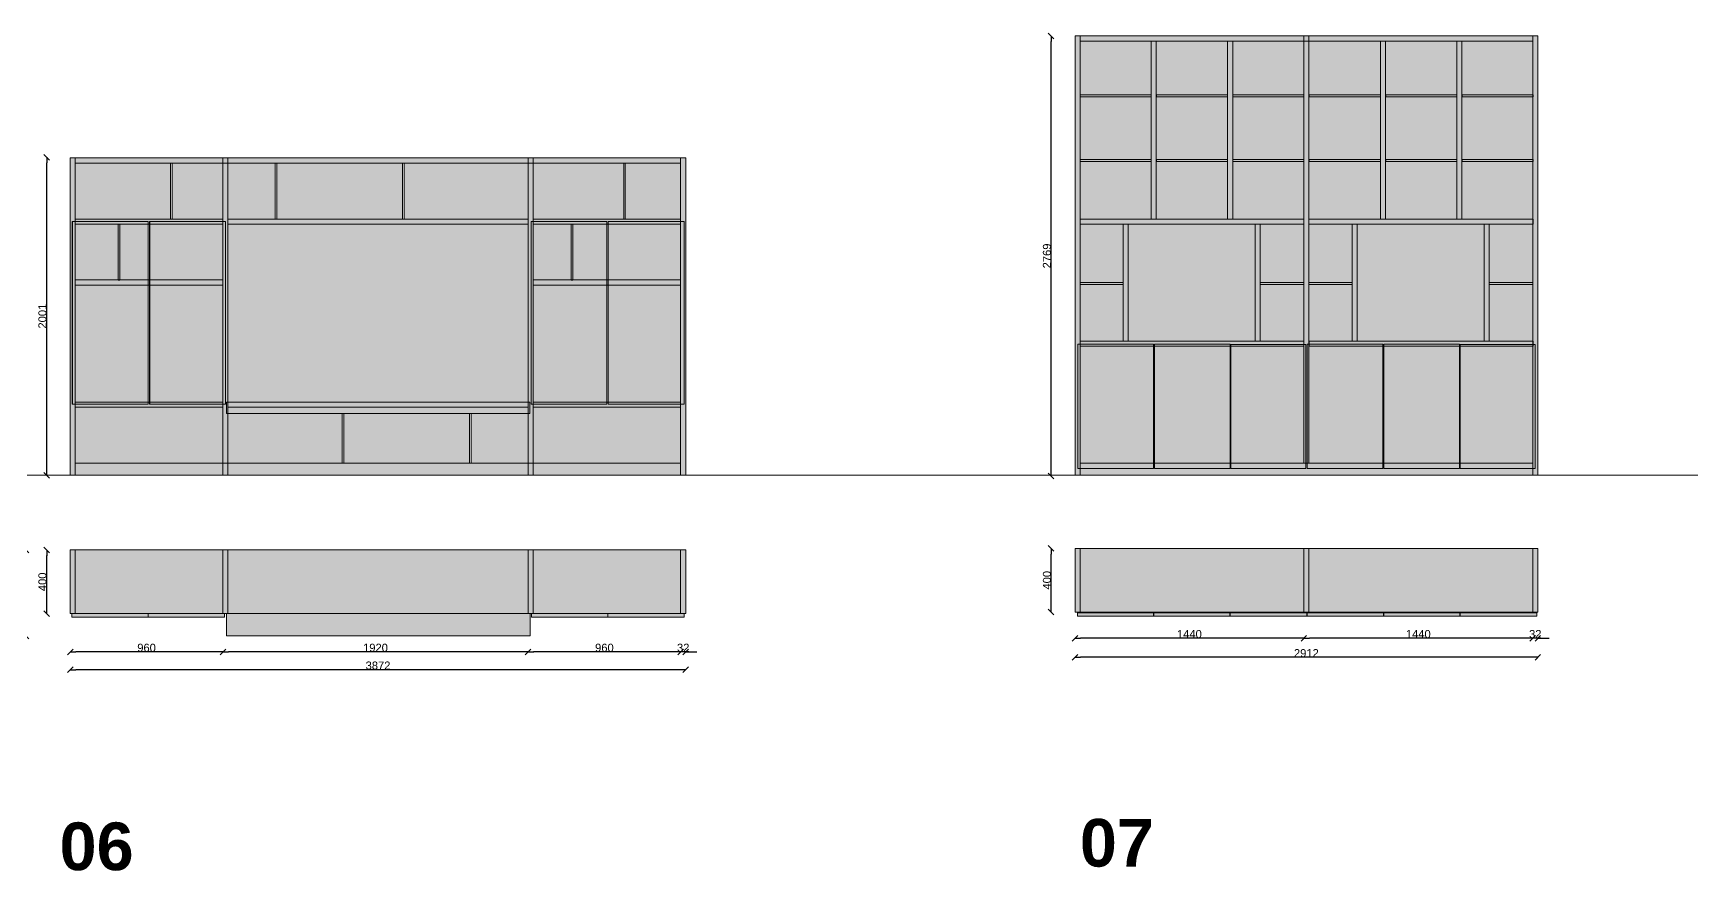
# Model space of a CAD drawing. Header units: millimetres. Extents: x -21288 to 39740, y -2987 to 21739.
# Drawn here: x 8054 to 18488, y 11809 to 17081 of the extents above; entities that cross this region are included whole.
import ezdxf

# ---------------------------------------------------------------- set-up
doc = ezdxf.new("R2010")
doc.units = ezdxf.units.MM
doc.header["$LTSCALE"] = 50
doc.header["$PDMODE"] = 1
doc.header["$PDSIZE"] = -2
doc.layers.get('0').update_dxf_attribs({"lineweight": 18})
doc.layers.add('Linee arredi', color=3, linetype='Continuous', lineweight=5)
doc.layers.add('Quote', color=7, linetype='Continuous', lineweight=5)
doc.styles.add('Arial', font='Arial.ttf')
doc.styles.add('Arial (bold)', font='Arial Bold.ttf')
doc.dimstyles.new('M&C_quote arredo', dxfattribs={"dimtxt": 50.344329, "dimasz": 35.34668, "dimexe": 0, "dimexo": 0, "dimgap": 0.5, "dimtad": 1, "dimdec": 0, "dimtxsty": 'Arial', "dimblk": 'VW_SLASH-2', "dimblk1": 'VW_SLASH-2', "dimblk2": 'VW_SLASH-2', "dimcen": 0, "dimse1": 1, "dimse2": 1, "dimazin": 0, "dimtfac": 1, "dimtdec": 0, "dimtix": 1, "dimtmove": 0, "dimatfit": 0, "dimldrblk": 'VW_SLASH-2', "dimfxl": 0, "dimfxlon": 1, "dimfrac": 2, "dimtolj": 1, "dimarcsym": 0})

# ---------------------------------------------------------------- blocks, each defined once
blk = doc.blocks.new('VW_SLASH-2')
at = {"color": 0, "linetype": 'ByBlock', "lineweight": -2, "transparency": 16777216}
blk.add_line((0, 0), (-1, 0), dxfattribs=at)
at = {"color": 0, "linetype": 'Continuous', "lineweight": -2, "transparency": 16777216, "flags": 128}
blk.add_lwpolyline([(0.5, 0.5), (-0.5, -0.5)], dxfattribs=at)
blk = doc.blocks.new('*D23')
at = {"layer": 'Defpoints', "color": 0, "transparency": 16777216}
for p in [(14457, 17063), (14713, 17063), (15071, 14294)]:
    blk.add_point(p, dxfattribs=at)
at = {"layer": 'Quote', "color": 0, "lineweight": -2, "transparency": 16777216}
blk.add_line((14457, 14330), (14457, 17028), dxfattribs=at)
at = {"layer": 'Quote', "color": 0, "lineweight": -2, "transparency": 16777216, "xscale": 35.3466796875, "yscale": 35.3466796875, "zscale": 35.3466796875}
for p, rotation in [((14457, 17063), 90), ((14457, 14294), 270)]:
    blk.add_blockref('VW_SLASH-2', p, dxfattribs=dict(at, rotation=rotation))
at = {"layer": 'Quote', "color": 0, "transparency": 16777216, "insert": (14431, 15679), "char_height": 50.3, "attachment_point": 5, "rotation": 90, "style": 'Arial'}
blk.add_mtext('\\A1;2769', dxfattribs=at)
blk = doc.blocks.new('*D24')
at = {"layer": 'Defpoints', "color": 0, "transparency": 16777216}
for p in [(14607, 13373), (17519, 13373), (14607, 13153)]:
    blk.add_point(p, dxfattribs=at)
at = {"layer": 'Quote', "color": 0, "lineweight": -2, "transparency": 16777216}
blk.add_line((17484, 13153), (14643, 13153), dxfattribs=at)
at = {"layer": 'Quote', "color": 0, "lineweight": -2, "transparency": 16777216, "xscale": 35.3466796875, "yscale": 35.3466796875, "zscale": 35.3466796875, "rotation": 180}
blk.add_blockref('VW_SLASH-2', (14607, 13153), dxfattribs=at)
at = {"layer": 'Quote', "color": 0, "lineweight": -2, "transparency": 16777216, "xscale": 35.3466796875, "yscale": 35.3466796875, "zscale": 35.3466796875}
blk.add_blockref('VW_SLASH-2', (17519, 13153), dxfattribs=at)
at = {"layer": 'Quote', "color": 0, "transparency": 16777216, "insert": (16063, 13179), "char_height": 50.3, "attachment_point": 5, "style": 'Arial'}
blk.add_mtext('\\A1;2912', dxfattribs=at)
blk = doc.blocks.new('*D25')
at = {"layer": 'Defpoints', "color": 0, "transparency": 16777216}
for p in [(14607, 13373), (16047, 13449), (14607, 13273)]:
    blk.add_point(p, dxfattribs=at)
at = {"layer": 'Quote', "color": 0, "lineweight": -2, "transparency": 16777216}
blk.add_line((16012, 13273), (14643, 13273), dxfattribs=at)
at = {"layer": 'Quote', "color": 0, "lineweight": -2, "transparency": 16777216, "xscale": 35.3466796875, "yscale": 35.3466796875, "zscale": 35.3466796875, "rotation": 180}
blk.add_blockref('VW_SLASH-2', (14607, 13273), dxfattribs=at)
at = {"layer": 'Quote', "color": 0, "lineweight": -2, "transparency": 16777216, "xscale": 35.3466796875, "yscale": 35.3466796875, "zscale": 35.3466796875}
blk.add_blockref('VW_SLASH-2', (16047, 13273), dxfattribs=at)
at = {"layer": 'Quote', "color": 0, "transparency": 16777216, "insert": (15327, 13299), "char_height": 50.3, "attachment_point": 5, "style": 'Arial'}
blk.add_mtext('\\A1;1440', dxfattribs=at)
blk = doc.blocks.new('*D26')
at = {"layer": 'Defpoints', "color": 0, "transparency": 16777216}
for p in [(16047, 13449), (17487, 13373), (16047, 13273)]:
    blk.add_point(p, dxfattribs=at)
at = {"layer": 'Quote', "color": 0, "lineweight": -2, "transparency": 16777216}
blk.add_line((17452, 13273), (16083, 13273), dxfattribs=at)
at = {"layer": 'Quote', "color": 0, "lineweight": -2, "transparency": 16777216, "xscale": 35.3466796875, "yscale": 35.3466796875, "zscale": 35.3466796875, "rotation": 180}
blk.add_blockref('VW_SLASH-2', (16047, 13273), dxfattribs=at)
at = {"layer": 'Quote', "color": 0, "lineweight": -2, "transparency": 16777216, "xscale": 35.3466796875, "yscale": 35.3466796875, "zscale": 35.3466796875}
blk.add_blockref('VW_SLASH-2', (17487, 13273), dxfattribs=at)
at = {"layer": 'Quote', "color": 0, "transparency": 16777216, "insert": (16767, 13299), "char_height": 50.3, "attachment_point": 5, "style": 'Arial'}
blk.add_mtext('\\A1;1440', dxfattribs=at)
blk = doc.blocks.new('*D27')
at = {"layer": 'Defpoints', "color": 0, "transparency": 16777216}
for p in [(17487, 13373), (17519, 13373), (17487, 13273)]:
    blk.add_point(p, dxfattribs=at)
at = {"layer": 'Quote', "color": 0, "lineweight": -2, "transparency": 16777216}
for p, q in [((17452, 13273), (17417, 13273)), ((17519, 13273), (17487, 13273)), ((17555, 13273), (17590, 13273))]:
    blk.add_line(p, q, dxfattribs=at)
at = {"layer": 'Quote', "color": 0, "lineweight": -2, "transparency": 16777216, "xscale": 35.3466796875, "yscale": 35.3466796875, "zscale": 35.3466796875}
blk.add_blockref('VW_SLASH-2', (17487, 13273), dxfattribs=at)
at = {"layer": 'Quote', "color": 0, "lineweight": -2, "transparency": 16777216, "xscale": 35.3466796875, "yscale": 35.3466796875, "zscale": 35.3466796875, "rotation": 180}
blk.add_blockref('VW_SLASH-2', (17519, 13273), dxfattribs=at)
at = {"layer": 'Quote', "color": 0, "transparency": 16777216, "insert": (17503, 13299), "char_height": 50.3, "attachment_point": 5, "style": 'Arial'}
blk.add_mtext('\\A1;32', dxfattribs=at)
blk = doc.blocks.new('*D28')
at = {"layer": 'Defpoints', "color": 0, "transparency": 16777216}
for p in [(14457, 13838), (14577, 13838), (14577, 13438)]:
    blk.add_point(p, dxfattribs=at)
at = {"layer": 'Quote', "color": 0, "lineweight": -2, "transparency": 16777216}
blk.add_line((14457, 13473), (14457, 13802), dxfattribs=at)
at = {"layer": 'Quote', "color": 0, "lineweight": -2, "transparency": 16777216, "xscale": 35.3466796875, "yscale": 35.3466796875, "zscale": 35.3466796875}
for p, rotation in [((14457, 13838), 90), ((14457, 13438), 270)]:
    blk.add_blockref('VW_SLASH-2', p, dxfattribs=dict(at, rotation=rotation))
at = {"layer": 'Quote', "color": 0, "transparency": 16777216, "insert": (14431, 13638), "char_height": 50.3, "attachment_point": 5, "rotation": 90, "style": 'Arial'}
blk.add_mtext('\\A1;400', dxfattribs=at)
blk = doc.blocks.new('*D61')
at = {"layer": 'Defpoints', "color": 0, "transparency": 16777216}
for p in [(8139, 13828), (9186, 13828), (9186, 13428)]:
    blk.add_point(p, dxfattribs=at)
at = {"layer": 'Quote', "color": 0, "lineweight": -2, "transparency": 16777216}
blk.add_line((8139, 13464), (8139, 13793), dxfattribs=at)
at = {"layer": 'Quote', "color": 0, "lineweight": -2, "transparency": 16777216, "xscale": 35.3466796875, "yscale": 35.3466796875, "zscale": 35.3466796875}
for p, rotation in [((8139, 13828), 90), ((8139, 13428), 270)]:
    blk.add_blockref('VW_SLASH-2', p, dxfattribs=dict(at, rotation=rotation))
at = {"layer": 'Quote', "color": 0, "transparency": 16777216, "insert": (8112, 13628), "char_height": 50.3, "attachment_point": 5, "rotation": 90, "style": 'Arial'}
blk.add_mtext('\\A1;400', dxfattribs=at)
blk = doc.blocks.new('*D62')
at = {"layer": 'Defpoints', "color": 0, "transparency": 16777216}
for p in [(11199, 13828), (8009, 13288), (11181, 13288)]:
    blk.add_point(p, dxfattribs=at)
at = {"layer": 'Quote', "color": 0, "lineweight": -2, "transparency": 16777216}
blk.add_line((8009, 13793), (8009, 13324), dxfattribs=at)
at = {"layer": 'Quote', "color": 0, "lineweight": -2, "transparency": 16777216, "xscale": 35.3466796875, "yscale": 35.3466796875, "zscale": 35.3466796875}
for p, rotation in [((8009, 13828), 90), ((8009, 13288), 270)]:
    blk.add_blockref('VW_SLASH-2', p, dxfattribs=dict(at, rotation=rotation))
at = {"layer": 'Quote', "color": 0, "transparency": 16777216, "insert": (7982, 13558), "char_height": 50.3, "attachment_point": 5, "rotation": 90, "style": 'Arial'}
blk.add_mtext('\\A1;540', dxfattribs=at)
blk = doc.blocks.new('*D63')
at = {"layer": 'Defpoints', "color": 0, "transparency": 16777216}
for p in [(8287, 13287), (9247, 13287), (8287, 13187)]:
    blk.add_point(p, dxfattribs=at)
at = {"layer": 'Quote', "color": 0, "lineweight": -2, "transparency": 16777216}
blk.add_line((9211, 13187), (8322, 13187), dxfattribs=at)
at = {"layer": 'Quote', "color": 0, "lineweight": -2, "transparency": 16777216, "xscale": 35.3466796875, "yscale": 35.3466796875, "zscale": 35.3466796875, "rotation": 180}
blk.add_blockref('VW_SLASH-2', (8287, 13187), dxfattribs=at)
at = {"layer": 'Quote', "color": 0, "lineweight": -2, "transparency": 16777216, "xscale": 35.3466796875, "yscale": 35.3466796875, "zscale": 35.3466796875}
blk.add_blockref('VW_SLASH-2', (9247, 13187), dxfattribs=at)
at = {"layer": 'Quote', "color": 0, "transparency": 16777216, "insert": (8767, 13213), "char_height": 50.3, "attachment_point": 5, "style": 'Arial'}
blk.add_mtext('\\A1;960', dxfattribs=at)
blk = doc.blocks.new('*D64')
at = {"layer": 'Defpoints', "color": 0, "transparency": 16777216}
for p in [(9247, 13287), (11167, 13287), (9247, 13187)]:
    blk.add_point(p, dxfattribs=at)
at = {"layer": 'Quote', "color": 0, "lineweight": -2, "transparency": 16777216}
blk.add_line((11131, 13187), (9282, 13187), dxfattribs=at)
at = {"layer": 'Quote', "color": 0, "lineweight": -2, "transparency": 16777216, "xscale": 35.3466796875, "yscale": 35.3466796875, "zscale": 35.3466796875, "rotation": 180}
blk.add_blockref('VW_SLASH-2', (9247, 13187), dxfattribs=at)
at = {"layer": 'Quote', "color": 0, "lineweight": -2, "transparency": 16777216, "xscale": 35.3466796875, "yscale": 35.3466796875, "zscale": 35.3466796875}
blk.add_blockref('VW_SLASH-2', (11167, 13187), dxfattribs=at)
at = {"layer": 'Quote', "color": 0, "transparency": 16777216, "insert": (10207, 13213), "char_height": 50.3, "attachment_point": 5, "style": 'Arial'}
blk.add_mtext('\\A1;1920', dxfattribs=at)
blk = doc.blocks.new('*D65')
at = {"layer": 'Defpoints', "color": 0, "transparency": 16777216}
for p in [(11167, 13287), (12127, 13287), (11167, 13187)]:
    blk.add_point(p, dxfattribs=at)
at = {"layer": 'Quote', "color": 0, "lineweight": -2, "transparency": 16777216}
blk.add_line((12091, 13187), (11202, 13187), dxfattribs=at)
at = {"layer": 'Quote', "color": 0, "lineweight": -2, "transparency": 16777216, "xscale": 35.3466796875, "yscale": 35.3466796875, "zscale": 35.3466796875, "rotation": 180}
blk.add_blockref('VW_SLASH-2', (11167, 13187), dxfattribs=at)
at = {"layer": 'Quote', "color": 0, "lineweight": -2, "transparency": 16777216, "xscale": 35.3466796875, "yscale": 35.3466796875, "zscale": 35.3466796875}
blk.add_blockref('VW_SLASH-2', (12127, 13187), dxfattribs=at)
at = {"layer": 'Quote', "color": 0, "transparency": 16777216, "insert": (11647, 13213), "char_height": 50.3, "attachment_point": 5, "style": 'Arial'}
blk.add_mtext('\\A1;960', dxfattribs=at)
blk = doc.blocks.new('*D66')
at = {"layer": 'Defpoints', "color": 0, "transparency": 16777216}
for p in [(12127, 13287), (12159, 13287), (12127, 13187)]:
    blk.add_point(p, dxfattribs=at)
at = {"layer": 'Quote', "color": 0, "lineweight": -2, "transparency": 16777216}
for p, q in [((12091, 13187), (12056, 13187)), ((12159, 13187), (12127, 13187)), ((12194, 13187), (12229, 13187))]:
    blk.add_line(p, q, dxfattribs=at)
at = {"layer": 'Quote', "color": 0, "lineweight": -2, "transparency": 16777216, "xscale": 35.3466796875, "yscale": 35.3466796875, "zscale": 35.3466796875}
blk.add_blockref('VW_SLASH-2', (12127, 13187), dxfattribs=at)
at = {"layer": 'Quote', "color": 0, "lineweight": -2, "transparency": 16777216, "xscale": 35.3466796875, "yscale": 35.3466796875, "zscale": 35.3466796875, "rotation": 180}
blk.add_blockref('VW_SLASH-2', (12159, 13187), dxfattribs=at)
at = {"layer": 'Quote', "color": 0, "transparency": 16777216, "insert": (12143, 13213), "char_height": 50.3, "attachment_point": 5, "style": 'Arial'}
blk.add_mtext('\\A1;32', dxfattribs=at)
blk = doc.blocks.new('*D68')
at = {"layer": 'Defpoints', "color": 0, "transparency": 16777216}
for p in [(8287, 13187), (12159, 13187), (8287, 13075)]:
    blk.add_point(p, dxfattribs=at)
at = {"layer": 'Quote', "color": 0, "lineweight": -2, "transparency": 16777216}
blk.add_line((12123, 13075), (8322, 13075), dxfattribs=at)
at = {"layer": 'Quote', "color": 0, "lineweight": -2, "transparency": 16777216, "xscale": 35.3466796875, "yscale": 35.3466796875, "zscale": 35.3466796875, "rotation": 180}
blk.add_blockref('VW_SLASH-2', (8287, 13075), dxfattribs=at)
at = {"layer": 'Quote', "color": 0, "lineweight": -2, "transparency": 16777216, "xscale": 35.3466796875, "yscale": 35.3466796875, "zscale": 35.3466796875}
blk.add_blockref('VW_SLASH-2', (12159, 13075), dxfattribs=at)
at = {"layer": 'Quote', "color": 0, "transparency": 16777216, "insert": (10223, 13101), "char_height": 50.3, "attachment_point": 5, "style": 'Arial'}
blk.add_mtext('\\A1;3872', dxfattribs=at)
blk = doc.blocks.new('*D69')
at = {"layer": 'Defpoints', "color": 0, "transparency": 16777216}
for p in [(8139, 16300), (8287, 16300), (8533, 14299)]:
    blk.add_point(p, dxfattribs=at)
at = {"layer": 'Quote', "color": 0, "lineweight": -2, "transparency": 16777216}
blk.add_line((8139, 14335), (8139, 16265), dxfattribs=at)
at = {"layer": 'Quote', "color": 0, "lineweight": -2, "transparency": 16777216, "xscale": 35.3466796875, "yscale": 35.3466796875, "zscale": 35.3466796875}
for p, rotation in [((8139, 16300), 90), ((8139, 14299), 270)]:
    blk.add_blockref('VW_SLASH-2', p, dxfattribs=dict(at, rotation=rotation))
at = {"layer": 'Quote', "color": 0, "transparency": 16777216, "insert": (8112, 15300), "char_height": 50.3, "attachment_point": 5, "rotation": 90, "style": 'Arial'}
blk.add_mtext('\\A1;2001', dxfattribs=at)

msp = doc.modelspace()

# ---------------------------------------------------------------- hatches: boundary and pattern name
at = {"layer": 'Linee arredi'}
h = msp.add_hatch(color=7, dxfattribs=at)
h.dxf.hatch_style = 1
h.paths.add_polyline_path([(14607.49, 17063.37), (14639.49, 17063.37), (14639.49, 14299.37), (14607.49, 14299.37)])
h = msp.add_hatch(color=7, dxfattribs=at)
h.dxf.hatch_style = 1
h.paths.add_polyline_path([(14639.49, 17031.37), (14639.49, 17063.37), (17487.49, 17063.37), (17487.49, 17031.37)])
h = msp.add_hatch(color=254, dxfattribs=at)
h.dxf.hatch_style = 1
h.paths.add_polyline_path([(15086.49, 17031.37), (14639.49, 17031.37), (14639.49, 16692.52), (15086.49, 16692.52)])
h.paths.add_polyline_path([(15567.49, 17031.37), (15118.49, 17031.37), (15118.49, 16692.52), (15567.49, 16692.52)])
h.paths.add_polyline_path([(16047.49, 17031.37), (15599.49, 17031.37), (15599.49, 16692.52), (16047.49, 16692.52)])
h.paths.add_polyline_path([(16047.49, 16680.52), (15599.49, 16680.52), (15599.49, 16285.42), (16047.49, 16285.42)])
h.paths.add_polyline_path([(15567.49, 16680.52), (15118.49, 16680.52), (15118.49, 16285.42), (15567.49, 16285.42)])
h.paths.add_polyline_path([(15086.49, 16680.52), (14639.49, 16680.52), (14639.49, 16285.42), (15086.49, 16285.42)])
h.paths.add_polyline_path([(15086.49, 16273.42), (14639.49, 16273.42), (14639.49, 15911.47), (15086.49, 15911.47)])
h.paths.add_polyline_path([(15567.49, 16273.42), (15118.49, 16273.42), (15118.49, 15911.47), (15567.49, 15911.47)])
h.paths.add_polyline_path([(16047.49, 16273.42), (15599.49, 16273.42), (15599.49, 15911.47), (16047.49, 15911.47)])
h = msp.add_hatch(color=7, dxfattribs=at)
h.dxf.hatch_style = 1
h.paths.add_polyline_path([(15086.49, 17031.47), (15118.49, 17031.47), (15118.49, 15911.47), (15086.49, 15911.47)])
h = msp.add_hatch(color=7, dxfattribs=at)
h.dxf.hatch_style = 1
h.paths.add_polyline_path([(15567.49, 17031.47), (15599.49, 17031.47), (15599.49, 15911.47), (15567.49, 15911.47)])
h = msp.add_hatch(color=7, dxfattribs=at)
h.dxf.hatch_style = 1
h.paths.add_polyline_path([(16047.49, 17063.37), (16079.49, 17063.37), (16079.49, 14375.37), (16047.49, 14375.37)])
h = msp.add_hatch(color=254, dxfattribs=at)
h.dxf.hatch_style = 1
h.paths.add_polyline_path([(16079.49, 16273.42), (16079.49, 15911.47), (16528.5, 15911.47), (16528.5, 16273.42)])
h.paths.add_polyline_path([(16528.5, 16285.42), (16528.5, 16680.52), (16079.49, 16680.52), (16079.49, 16285.42)])
h.paths.add_polyline_path([(16079.49, 16692.52), (16528.5, 16692.52), (16528.5, 17031.37), (16079.49, 17031.37)])
h = msp.add_hatch(color=7, dxfattribs=at)
h.dxf.hatch_style = 1
h.paths.add_polyline_path([(16528.5, 17031.47), (16560.5, 17031.47), (16560.5, 15911.47), (16528.5, 15911.47)])
h = msp.add_hatch(color=254, dxfattribs=at)
h.dxf.hatch_style = 1
h.paths.add_polyline_path([(17009.5, 17031.37), (16560.5, 17031.37), (16560.5, 16692.52), (17009.5, 16692.52)])
h.paths.add_polyline_path([(17009.5, 16680.52), (16560.5, 16680.52), (16560.5, 16285.42), (17009.5, 16285.42)])
h.paths.add_polyline_path([(17009.5, 16273.42), (16560.5, 16273.42), (16560.5, 15911.47), (17009.5, 15911.47)])
h = msp.add_hatch(color=7, dxfattribs=at)
h.dxf.hatch_style = 1
h.paths.add_polyline_path([(17009.5, 17031.47), (17041.5, 17031.47), (17041.5, 15911.47), (17009.5, 15911.47)])
h = msp.add_hatch(color=254, dxfattribs=at)
h.dxf.hatch_style = 1
h.paths.add_polyline_path([(17487.49, 17031.37), (17041.5, 17031.37), (17041.5, 16692.52), (17487.49, 16692.52)])
h.paths.add_polyline_path([(17487.49, 16680.52), (17041.5, 16680.52), (17041.5, 16285.42), (17487.49, 16285.42)])
h.paths.add_polyline_path([(17487.49, 16273.42), (17041.5, 16273.42), (17041.5, 15911.47), (17487.49, 15911.47)])
h = msp.add_hatch(color=7, dxfattribs=at)
h.dxf.hatch_style = 1
h.paths.add_polyline_path([(17487.49, 17063.37), (17519.49, 17063.37), (17519.49, 14299.37), (17487.49, 14299.37)])
at = {"layer": 'Linee arredi', "true_color": 0xc3ffff}
h = msp.add_hatch(color=7, dxfattribs=at)
h.dxf.hatch_style = 1
h.paths.add_polyline_path([(14639.49, 16680.52), (14639.49, 16692.52), (15086.49, 16692.52), (15086.49, 16680.52)])
h = msp.add_hatch(color=7, dxfattribs=at)
h.dxf.hatch_style = 1
h.paths.add_polyline_path([(15120.49, 16680.52), (15120.49, 16692.52), (15567.49, 16692.52), (15567.49, 16680.52)])
h = msp.add_hatch(color=7, dxfattribs=at)
h.dxf.hatch_style = 1
h.paths.add_polyline_path([(15600.49, 16680.52), (15600.49, 16692.52), (16047.49, 16692.52), (16047.49, 16680.52)])
h = msp.add_hatch(color=7, dxfattribs=at)
h.dxf.hatch_style = 1
h.paths.add_polyline_path([(16081.5, 16680.52), (16081.5, 16692.52), (16528.5, 16692.52), (16528.5, 16680.52)])
h = msp.add_hatch(color=7, dxfattribs=at)
h.dxf.hatch_style = 1
h.paths.add_polyline_path([(16562.5, 16680.52), (16562.5, 16692.52), (17009.5, 16692.52), (17009.5, 16680.52)])
h = msp.add_hatch(color=7, dxfattribs=at)
h.dxf.hatch_style = 1
h.paths.add_polyline_path([(17042.5, 16680.52), (17042.5, 16692.52), (17489.5, 16692.52), (17489.5, 16680.52)])
at = {"layer": 'Linee arredi'}
h = msp.add_hatch(color=7, dxfattribs=at)
h.dxf.hatch_style = 1
h.paths.add_polyline_path([(8286.69, 16295.37), (8318.69, 16295.37), (8318.69, 14299.37), (8286.69, 14299.37)])
h = msp.add_hatch(color=7, dxfattribs=at)
h.dxf.hatch_style = 1
h.paths.add_polyline_path([(8318.69, 16263.37), (8318.69, 16295.37), (12126.69, 16295.37), (12126.69, 16263.37)])
h = msp.add_hatch(color=7, dxfattribs=at)
h.dxf.hatch_style = 1
h.paths.add_polyline_path([(9246.69, 16295.37), (9278.69, 16295.37), (9278.69, 14299.37), (9246.69, 14299.37)])
h = msp.add_hatch(color=7, dxfattribs=at)
h.dxf.hatch_style = 1
h.paths.add_polyline_path([(11166.69, 16295.37), (11198.69, 16295.37), (11198.69, 14299.37), (11166.69, 14299.37)])
h = msp.add_hatch(color=7, dxfattribs=at)
h.dxf.hatch_style = 1
h.paths.add_polyline_path([(12126.69, 16295.37), (12158.69, 16295.37), (12158.69, 14299.37), (12126.69, 14299.37)])
at = {"layer": 'Linee arredi', "true_color": 0xc3ffff}
h = msp.add_hatch(color=7, dxfattribs=at)
h.dxf.hatch_style = 1
h.paths.add_polyline_path([(14639.49, 16273.42), (14639.49, 16285.42), (15086.49, 16285.42), (15086.49, 16273.42)])
h = msp.add_hatch(color=7, dxfattribs=at)
h.dxf.hatch_style = 1
h.paths.add_polyline_path([(15120.49, 16273.42), (15120.49, 16285.42), (15567.49, 16285.42), (15567.49, 16273.42)])
h = msp.add_hatch(color=7, dxfattribs=at)
h.dxf.hatch_style = 1
h.paths.add_polyline_path([(15600.49, 16273.42), (15600.49, 16285.42), (16047.49, 16285.42), (16047.49, 16273.42)])
h = msp.add_hatch(color=7, dxfattribs=at)
h.dxf.hatch_style = 1
h.paths.add_polyline_path([(16081.5, 16273.42), (16081.5, 16285.42), (16528.5, 16285.42), (16528.5, 16273.42)])
h = msp.add_hatch(color=7, dxfattribs=at)
h.dxf.hatch_style = 1
h.paths.add_polyline_path([(16562.5, 16273.42), (16562.5, 16285.42), (17009.5, 16285.42), (17009.5, 16273.42)])
h = msp.add_hatch(color=7, dxfattribs=at)
h.dxf.hatch_style = 1
h.paths.add_polyline_path([(17042.5, 16273.42), (17042.5, 16285.42), (17489.5, 16285.42), (17489.5, 16273.42)])
at = {"layer": 'Linee arredi'}
h = msp.add_hatch(color=254, dxfattribs=at)
h.dxf.hatch_style = 1
h.paths.add_polyline_path([(8318.69, 16263.37), (8318.69, 15911.37), (8918.36, 15911.37), (8918.36, 16263.37)])
h.paths.add_polyline_path([(9246.69, 16263.37), (8928.36, 16263.37), (8928.36, 15911.37), (9246.69, 15911.37)])
h = msp.add_hatch(color=254, dxfattribs=at)
h.dxf.hatch_style = 1
h.paths.add_polyline_path([(11166.69, 15911.37), (11166.69, 16263.37), (10386.69, 16263.37), (10386.69, 15911.37)])
h.paths.add_polyline_path([(10376.69, 15911.37), (10376.69, 16263.37), (9586.69, 16263.37), (9586.69, 15911.37)])
h.paths.add_polyline_path([(9576.69, 15911.37), (9576.69, 16263.37), (9278.69, 16263.37), (9278.69, 15911.37)])
h = msp.add_hatch(color=254, dxfattribs=at)
h.dxf.hatch_style = 1
h.paths.add_polyline_path([(11768.36, 15911.37), (11768.36, 16263.37), (11198.69, 16263.37), (11198.69, 15911.37)])
h.paths.add_polyline_path([(11778.36, 15911.37), (12126.69, 15911.37), (12126.69, 16263.37), (11778.36, 16263.37)])
h = msp.add_hatch(color=252, dxfattribs=at)
h.dxf.hatch_style = 1
h.paths.add_polyline_path([(8299.41, 15895.46), (8776.74, 15895.46), (8776.74, 14745.46), (8299.41, 14745.46)])
h = msp.add_hatch(color=7, dxfattribs=at)
h.dxf.hatch_style = 1
h.paths.add_polyline_path([(8318.69, 15879.37), (8318.69, 15911.37), (9246.69, 15911.37), (9246.69, 15879.37)])
h = msp.add_hatch(color=252, dxfattribs=at)
h.dxf.hatch_style = 1
h.paths.add_polyline_path([(8785.69, 15895.46), (9263.01, 15895.46), (9263.01, 14745.46), (8785.69, 14745.46)])
h = msp.add_hatch(color=7, dxfattribs=at)
h.dxf.hatch_style = 1
h.paths.add_polyline_path([(9278.69, 15879.37), (9278.69, 15911.37), (11166.69, 15911.37), (11166.69, 15879.37)])
h = msp.add_hatch(color=253, dxfattribs=at)
h.dxf.hatch_style = 1
h.paths.add_polyline_path([(9278.69, 15879.37), (9278.69, 14759.37), (11166.69, 14759.37), (11166.69, 15879.37)])
h = msp.add_hatch(color=252, dxfattribs=at)
h.dxf.hatch_style = 1
h.paths.add_polyline_path([(11185.36, 15895.46), (11662.69, 15895.46), (11662.69, 14745.46), (11185.36, 14745.46)])
h = msp.add_hatch(color=7, dxfattribs=at)
h.dxf.hatch_style = 1
h.paths.add_polyline_path([(11198.69, 15879.37), (11198.69, 15911.37), (12126.69, 15911.37), (12126.69, 15879.37)])
h = msp.add_hatch(color=252, dxfattribs=at)
h.dxf.hatch_style = 1
h.paths.add_polyline_path([(11671.63, 15895.46), (12148.96, 15895.46), (12148.96, 14745.46), (11671.63, 14745.46)])
h = msp.add_hatch(color=7, dxfattribs=at)
h.dxf.hatch_style = 1
h.paths.add_polyline_path([(14639.49, 15879.47), (14639.49, 15911.47), (16047.49, 15911.47), (16047.49, 15879.47)])
h = msp.add_hatch(color=253, dxfattribs=at)
h.dxf.hatch_style = 1
h.paths.add_polyline_path([(15740.49, 15879.47), (14942.49, 15879.47), (14942.49, 15143.57), (15740.49, 15143.57)])
h.paths.add_polyline_path([(16047.49, 15879.47), (15772.49, 15879.47), (15772.49, 15511.52), (16047.49, 15511.52)])
h.paths.add_polyline_path([(16047.49, 15499.52), (15772.49, 15499.52), (15772.49, 15143.57), (16047.49, 15143.57)])
h.paths.add_polyline_path([(14910.49, 15879.47), (14639.49, 15879.47), (14639.49, 15511.52), (14910.49, 15511.52)])
h.paths.add_polyline_path([(14910.49, 15499.52), (14639.49, 15499.52), (14639.49, 15143.57), (14910.49, 15143.57)])
h = msp.add_hatch(color=7, dxfattribs=at)
h.dxf.hatch_style = 1
h.paths.add_polyline_path([(14910.49, 15879.47), (14942.49, 15879.47), (14942.49, 15143.57), (14910.49, 15143.57)])
h = msp.add_hatch(color=7, dxfattribs=at)
h.dxf.hatch_style = 1
h.paths.add_polyline_path([(15740.49, 15879.47), (15772.49, 15879.47), (15772.49, 15143.57), (15740.49, 15143.57)])
h = msp.add_hatch(color=7, dxfattribs=at)
h.dxf.hatch_style = 1
h.paths.add_polyline_path([(16079.49, 15879.47), (16079.49, 15911.47), (17489.5, 15911.47), (17489.5, 15879.47)])
h = msp.add_hatch(color=253, dxfattribs=at)
h.dxf.hatch_style = 1
h.paths.add_polyline_path([(16350.48, 15879.47), (16079.49, 15879.47), (16079.49, 15511.57), (16350.48, 15511.57)])
h.paths.add_polyline_path([(16350.48, 15499.57), (16079.49, 15499.57), (16079.49, 15123.38), (16081.53, 15123.38), (16081.53, 15143.57), (16350.48, 15143.57)])
h = msp.add_hatch(color=7, dxfattribs=at)
h.dxf.hatch_style = 1
h.paths.add_polyline_path([(16350.48, 15879.54), (16382.48, 15879.54), (16382.48, 15143.64), (16350.48, 15143.64)])
h = msp.add_hatch(color=253, dxfattribs=at)
h.dxf.hatch_style = 1
h.paths.add_polyline_path([(17181.49, 15143.57), (17181.49, 15879.47), (16382.48, 15879.47), (16382.48, 15143.57)])
h = msp.add_hatch(color=7, dxfattribs=at)
h.dxf.hatch_style = 1
h.paths.add_polyline_path([(17181.49, 15879.54), (17213.49, 15879.54), (17213.49, 15143.64), (17181.49, 15143.64)])
h = msp.add_hatch(color=253, dxfattribs=at)
h.dxf.hatch_style = 1
h.paths.add_polyline_path([(17487.49, 15879.47), (17213.49, 15879.47), (17213.49, 15511.52), (17487.49, 15511.52)])
h.paths.add_polyline_path([(17487.49, 15499.52), (17213.49, 15499.52), (17213.49, 15143.57), (17487.49, 15143.57)])
h = msp.add_hatch(color=7, dxfattribs=at)
h.dxf.hatch_style = 1
h.paths.add_polyline_path([(8318.69, 15495.67), (8318.69, 15527.67), (9246.69, 15527.67), (9246.69, 15495.67)])
h = msp.add_hatch(color=7, dxfattribs=at)
h.dxf.hatch_style = 1
h.paths.add_polyline_path([(11198.69, 15495.67), (11198.69, 15527.67), (12126.69, 15527.67), (12126.69, 15495.67)])
at = {"layer": 'Linee arredi', "true_color": 0xc3ffff}
h = msp.add_hatch(color=7, dxfattribs=at)
h.dxf.hatch_style = 1
h.paths.add_polyline_path([(14639.49, 15499.52), (14639.49, 15511.52), (14910.49, 15511.52), (14910.49, 15499.52)])
h = msp.add_hatch(color=7, dxfattribs=at)
h.dxf.hatch_style = 1
h.paths.add_polyline_path([(15772.49, 15499.52), (15772.49, 15511.52), (16046.49, 15511.52), (16046.49, 15499.52)])
h = msp.add_hatch(color=7, dxfattribs=at)
h.dxf.hatch_style = 1
h.paths.add_polyline_path([(16079.49, 15499.57), (16079.49, 15511.57), (16350.48, 15511.57), (16350.48, 15499.57)])
h = msp.add_hatch(color=7, dxfattribs=at)
h.dxf.hatch_style = 1
h.paths.add_polyline_path([(17213.49, 15499.52), (17213.49, 15511.52), (17487.49, 15511.52), (17487.49, 15499.52)])
at = {"layer": 'Linee arredi'}
h = msp.add_hatch(color=7, dxfattribs=at)
h.dxf.hatch_style = 1
h.paths.add_polyline_path([(14639.47, 15111.57), (14639.47, 15143.57), (16047.49, 15143.57), (16047.49, 15111.57)])
h = msp.add_hatch(color=7, dxfattribs=at)
h.dxf.hatch_style = 1
h.paths.add_polyline_path([(16081.53, 15111.57), (16081.53, 15143.57), (17489.54, 15143.57), (17489.54, 15111.57)])
h = msp.add_hatch(color=252, dxfattribs=at)
h.dxf.hatch_style = 1
h.paths.add_polyline_path([(14625.49, 15123.38), (15101.82, 15123.38), (15101.82, 14340.67), (14625.49, 14340.67)])
h = msp.add_hatch(color=252, dxfattribs=at)
h.dxf.hatch_style = 1
h.paths.add_polyline_path([(15107.81, 15123.38), (15584.15, 15123.38), (15584.15, 14340.67), (15107.81, 14340.67)])
h = msp.add_hatch(color=252, dxfattribs=at)
h.dxf.hatch_style = 1
h.paths.add_polyline_path([(15588.49, 15122.38), (16059.49, 15122.38), (16059.49, 14340.67), (15588.49, 14340.67)])
h = msp.add_hatch(color=252, dxfattribs=at)
h.dxf.hatch_style = 1
h.paths.add_polyline_path([(16067.54, 15123.38), (16543.87, 15123.38), (16543.87, 14340.67), (16067.54, 14340.67)])
h = msp.add_hatch(color=252, dxfattribs=at)
h.dxf.hatch_style = 1
h.paths.add_polyline_path([(16549.87, 15123.38), (17026.2, 15123.38), (17026.2, 14340.67), (16549.87, 14340.67)])
h = msp.add_hatch(color=252, dxfattribs=at)
h.dxf.hatch_style = 1
h.paths.add_polyline_path([(17030.54, 15122.38), (17501.54, 15122.38), (17501.54, 14340.67), (17030.54, 14340.67)])
h = msp.add_hatch(color=7, dxfattribs=at)
h.dxf.hatch_style = 1
h.paths.add_polyline_path([(8318.69, 14727.37), (8318.69, 14759.37), (9246.69, 14759.37), (9246.69, 14727.37)])
h = msp.add_hatch(color=254, dxfattribs=at)
h.dxf.hatch_style = 1
h.paths.add_polyline_path([(9246.69, 14375.37), (9246.69, 14727.37), (8318.69, 14727.37), (8318.69, 14375.37)])
h = msp.add_hatch(color=252, dxfattribs=at)
h.dxf.hatch_style = 1
h.paths.add_polyline_path([(9269.69, 14759.37), (11178.69, 14759.37), (11178.69, 14687.37), (9269.69, 14687.37)])
h = msp.add_hatch(color=7, dxfattribs=at)
h.dxf.hatch_style = 1
h.paths.add_polyline_path([(11198.69, 14727.37), (11198.69, 14759.37), (12126.69, 14759.37), (12126.69, 14727.37)])
h = msp.add_hatch(color=254, dxfattribs=at)
h.dxf.hatch_style = 1
h.paths.add_polyline_path([(12126.69, 14375.37), (12126.69, 14727.37), (11198.69, 14727.37), (11198.69, 14375.37)])
h = msp.add_hatch(color=254, dxfattribs=at)
h.dxf.hatch_style = 1
h.paths.add_polyline_path([(9278.69, 14687.37), (9278.69, 14375.37), (9998.14, 14375.37), (9998.14, 14687.37)])
h.paths.add_polyline_path([(10798.14, 14375.37), (10798.14, 14687.37), (10008.14, 14687.37), (10008.14, 14375.37)])
h.paths.add_polyline_path([(10808.14, 14375.37), (11166.69, 14375.37), (11166.69, 14687.37), (10808.14, 14687.37)])
h = msp.add_hatch(color=7, dxfattribs=at)
h.dxf.hatch_style = 1
h.paths.add_polyline_path([(8318.69, 14299.37), (8318.69, 14375.37), (12126.69, 14375.37), (12126.69, 14299.37)])
h = msp.add_hatch(color=7, dxfattribs=at)
h.dxf.hatch_style = 1
h.paths.add_polyline_path([(14639.49, 14299.37), (14639.49, 14375.37), (17487.49, 14375.37), (17487.49, 14299.37)])
h = msp.add_hatch(color=7, dxfattribs=at)
h.dxf.hatch_style = 1
h.paths.add_polyline_path([(8318.69, 13828.38), (8286.69, 13828.38), (8286.69, 13428.38), (8318.69, 13428.38)])
h.paths.add_polyline_path([(9246.69, 13828.38), (8318.69, 13828.38), (8318.69, 13428.38), (9246.69, 13428.38)])
h.paths.add_polyline_path([(9278.69, 13828.38), (9246.69, 13828.38), (9246.69, 13428.38), (9264.36, 13428.38), (9278.69, 13428.38)])
h.paths.add_polyline_path([(11166.69, 13828.38), (9278.69, 13828.38), (9278.69, 13428.38), (11166.69, 13428.38)])
h.paths.add_polyline_path([(11198.69, 13828.38), (11166.69, 13828.38), (11166.69, 13428.38), (11198.69, 13428.38)])
h.paths.add_polyline_path([(12158.69, 13828.38), (11198.69, 13828.38), (11198.69, 13428.38), (12149.2, 13428.38), (12158.69, 13428.38)])
h = msp.add_hatch(color=7, dxfattribs=at)
h.dxf.hatch_style = 1
h.paths.add_polyline_path([(14639.49, 13837.61), (14607.49, 13837.61), (14607.49, 13437.61), (14639.49, 13437.61)])
h.paths.add_polyline_path([(16047.49, 13837.61), (14639.49, 13837.61), (14639.49, 13437.61), (16047.49, 13437.61)])
h.paths.add_polyline_path([(16079.49, 13837.61), (16047.49, 13837.61), (16047.49, 13437.61), (16079.49, 13437.61)])
h.paths.add_polyline_path([(17487.49, 13837.61), (16079.49, 13837.61), (16079.49, 13437.61), (17487.49, 13437.61)])
h.paths.add_polyline_path([(17519.49, 13837.61), (17487.49, 13837.61), (17487.49, 13437.61), (17519.49, 13437.61)])
h = msp.add_hatch(color=252, dxfattribs=at)
h.dxf.hatch_style = 1
h.paths.add_polyline_path([(8777.27, 13405.66), (8777.27, 13428.38), (8296.43, 13428.38), (8296.43, 13405.66)])
h = msp.add_hatch(color=252, dxfattribs=at)
h.dxf.hatch_style = 1
h.paths.add_polyline_path([(9258.11, 13405.66), (9258.11, 13428.38), (8777.27, 13428.38), (8777.27, 13405.66)])
h = msp.add_hatch(color=252, dxfattribs=at)
h.dxf.hatch_style = 1
h.paths.add_polyline_path([(11180.69, 13288.38), (11180.69, 13428.38), (11166.69, 13428.38), (9269.69, 13428.38), (9269.69, 13288.38)])
h = msp.add_hatch(color=252, dxfattribs=at)
h.dxf.hatch_style = 1
h.paths.add_polyline_path([(11668.36, 13405.66), (11668.36, 13428.38), (11187.52, 13428.38), (11187.52, 13405.66)])
h = msp.add_hatch(color=252, dxfattribs=at)
h.dxf.hatch_style = 1
h.paths.add_polyline_path([(12149.2, 13405.66), (12149.2, 13428.38), (11668.36, 13428.38), (11668.36, 13405.66)])
h = msp.add_hatch(color=252, dxfattribs=at)
h.dxf.hatch_style = 1
h.paths.add_polyline_path([(16066.01, 13433.6), (15584.15, 13433.6), (15584.15, 13411.6), (16066.01, 13411.6)])
h.paths.add_polyline_path([(15582.15, 13433.6), (15103.82, 13433.6), (15103.82, 13411.6), (15582.15, 13411.6)])
h.paths.add_polyline_path([(15101.82, 13433.6), (14622.49, 13433.6), (14622.49, 13411.6), (15101.82, 13411.6)])
h = msp.add_hatch(color=252, dxfattribs=at)
h.dxf.hatch_style = 1
h.paths.add_polyline_path([(17512.01, 13433.6), (17030.15, 13433.6), (17030.15, 13411.6), (17512.01, 13411.6)])
h.paths.add_polyline_path([(17028.15, 13433.6), (16549.82, 13433.6), (16549.82, 13411.6), (17028.15, 13411.6)])
h.paths.add_polyline_path([(16547.82, 13433.6), (16068.49, 13433.6), (16068.49, 13411.6), (16547.82, 13411.6)])

# ---------------------------------------------------------------- linework, layer by layer
msp.add_line((-20858.11, 14299.37), (39673.86, 14299.37))
msp.add_line((14252.54, 14299.37), (17877.49, 14299.37), dxfattribs=at)
at = {"layer": 'Linee arredi', "linetype": 'Continuous', "lineweight": 15, "transparency": 33554687, "flags": 128}
for points in [[(14607.49, 17063.37), (14639.49, 17063.37), (14639.49, 14299.37), (14607.49, 14299.37)], [(14639.49, 17031.37), (14639.49, 17063.37), (17487.49, 17063.37), (17487.49, 17031.37)], [(15086.49, 17031.47), (15118.49, 17031.47), (15118.49, 15911.47), (15086.49, 15911.47)], [(15567.49, 17031.47), (15599.49, 17031.47), (15599.49, 15911.47), (15567.49, 15911.47)], [(16047.49, 17063.37), (16079.49, 17063.37), (16079.49, 14375.37), (16047.49, 14375.37)], [(16528.5, 17031.47), (16560.5, 17031.47), (16560.5, 15911.47), (16528.5, 15911.47)], [(17009.5, 17031.47), (17041.5, 17031.47), (17041.5, 15911.47), (17009.5, 15911.47)], [(17487.49, 17063.37), (17519.49, 17063.37), (17519.49, 14299.37), (17487.49, 14299.37)], [(14639.49, 16680.52), (14639.49, 16692.52), (15086.49, 16692.52), (15086.49, 16680.52)], [(15120.49, 16680.52), (15120.49, 16692.52), (15567.49, 16692.52), (15567.49, 16680.52)], [(15600.49, 16680.52), (15600.49, 16692.52), (16047.49, 16692.52), (16047.49, 16680.52)], [(16081.5, 16680.52), (16081.5, 16692.52), (16528.5, 16692.52), (16528.5, 16680.52)], [(16562.5, 16680.52), (16562.5, 16692.52), (17009.5, 16692.52), (17009.5, 16680.52)], [(17042.5, 16680.52), (17042.5, 16692.52), (17489.5, 16692.52), (17489.5, 16680.52)], [(8286.69, 16295.37), (8318.69, 16295.37), (8318.69, 14299.37), (8286.69, 14299.37)], [(8318.69, 16263.37), (8318.69, 16295.37), (12126.69, 16295.37), (12126.69, 16263.37)], [(9246.69, 16295.37), (9278.69, 16295.37), (9278.69, 14299.37), (9246.69, 14299.37)], [(11166.69, 16295.37), (11198.69, 16295.37), (11198.69, 14299.37), (11166.69, 14299.37)], [(12126.69, 16295.37), (12158.69, 16295.37), (12158.69, 14299.37), (12126.69, 14299.37)], [(14639.49, 16273.42), (14639.49, 16285.42), (15086.49, 16285.42), (15086.49, 16273.42)], [(15120.49, 16273.42), (15120.49, 16285.42), (15567.49, 16285.42), (15567.49, 16273.42)], [(15600.49, 16273.42), (15600.49, 16285.42), (16047.49, 16285.42), (16047.49, 16273.42)], [(16081.5, 16273.42), (16081.5, 16285.42), (16528.5, 16285.42), (16528.5, 16273.42)], [(16562.5, 16273.42), (16562.5, 16285.42), (17009.5, 16285.42), (17009.5, 16273.42)], [(17042.5, 16273.42), (17042.5, 16285.42), (17489.5, 16285.42), (17489.5, 16273.42)], [(8299.41, 15895.46), (8776.74, 15895.46), (8776.74, 14745.46), (8299.41, 14745.46)], [(8300.36, 15895.46), (8777.69, 15895.46), (8777.69, 14745.46), (8300.36, 14745.46)], [(8318.69, 15879.37), (8318.69, 15911.37), (9246.69, 15911.37), (9246.69, 15879.37)], [(8785.69, 15895.46), (9263.01, 15895.46), (9263.01, 14745.46), (8785.69, 14745.46)], [(8786.63, 15895.46), (9263.96, 15895.46), (9263.96, 14745.46), (8786.63, 14745.46)], [(9278.69, 15879.37), (9278.69, 15911.37), (11166.69, 15911.37), (11166.69, 15879.37)], [(11185.36, 15895.46), (11662.69, 15895.46), (11662.69, 14745.46), (11185.36, 14745.46)], [(11198.69, 15879.37), (11198.69, 15911.37), (12126.69, 15911.37), (12126.69, 15879.37)], [(11671.63, 15895.46), (12148.96, 15895.46), (12148.96, 14745.46), (11671.63, 14745.46)], [(14639.49, 15879.47), (14639.49, 15911.47), (16047.49, 15911.47), (16047.49, 15879.47)], [(14910.49, 15879.47), (14942.49, 15879.47), (14942.49, 15143.57), (14910.49, 15143.57)], [(15740.49, 15879.47), (15772.49, 15879.47), (15772.49, 15143.57), (15740.49, 15143.57)], [(16079.49, 15879.47), (16079.49, 15911.47), (17489.5, 15911.47), (17489.5, 15879.47)], [(16350.48, 15879.54), (16382.48, 15879.54), (16382.48, 15143.64), (16350.48, 15143.64)], [(17181.49, 15879.54), (17213.49, 15879.54), (17213.49, 15143.64), (17181.49, 15143.64)], [(8318.69, 15495.67), (8318.69, 15527.67), (9246.69, 15527.67), (9246.69, 15495.67)], [(11198.69, 15495.67), (11198.69, 15527.67), (12126.69, 15527.67), (12126.69, 15495.67)], [(14639.49, 15499.52), (14639.49, 15511.52), (14910.49, 15511.52), (14910.49, 15499.52)], [(15772.49, 15499.52), (15772.49, 15511.52), (16046.49, 15511.52), (16046.49, 15499.52)], [(16079.49, 15499.57), (16079.49, 15511.57), (16350.48, 15511.57), (16350.48, 15499.57)], [(17213.49, 15499.52), (17213.49, 15511.52), (17487.49, 15511.52), (17487.49, 15499.52)], [(14639.47, 15111.57), (14639.47, 15143.57), (16047.49, 15143.57), (16047.49, 15111.57)], [(16081.53, 15111.57), (16081.53, 15143.57), (17489.54, 15143.57), (17489.54, 15111.57)], [(14625.49, 15123.38), (15101.82, 15123.38), (15101.82, 14340.67), (14625.49, 14340.67)], [(15107.81, 15123.38), (15584.15, 15123.38), (15584.15, 14340.67), (15107.81, 14340.67)], [(15588.49, 15122.38), (16059.49, 15122.38), (16059.49, 14340.67), (15588.49, 14340.67)], [(16067.54, 15123.38), (16543.87, 15123.38), (16543.87, 14340.67), (16067.54, 14340.67)], [(16549.87, 15123.38), (17026.2, 15123.38), (17026.2, 14340.67), (16549.87, 14340.67)], [(17030.54, 15122.38), (17501.54, 15122.38), (17501.54, 14340.67), (17030.54, 14340.67)], [(8318.69, 14727.37), (8318.69, 14759.37), (9246.69, 14759.37), (9246.69, 14727.37)], [(9269.69, 14759.37), (11178.69, 14759.37), (11178.69, 14687.37), (9269.69, 14687.37)], [(11198.69, 14727.37), (11198.69, 14759.37), (12126.69, 14759.37), (12126.69, 14727.37)], [(8318.69, 14299.37), (8318.69, 14375.37), (12126.69, 14375.37), (12126.69, 14299.37)], [(14639.49, 14299.37), (14639.49, 14375.37), (17487.49, 14375.37), (17487.49, 14299.37)], [(9246.69, 13828.38), (8286.69, 13828.38), (8286.69, 13428.38), (9246.69, 13428.38)], [(8286.69, 13828.38), (8318.69, 13828.38), (8318.69, 13428.38), (8286.69, 13428.38)], [(9246.69, 13828.38), (11166.69, 13828.38), (11166.69, 13428.38), (9246.69, 13428.38)], [(9246.69, 13828.38), (9278.69, 13828.38), (9278.69, 13428.38), (9246.69, 13428.38)], [(11166.69, 13828.38), (11198.69, 13828.38), (11198.69, 13428.38), (11166.69, 13428.38)], [(11198.69, 13828.38), (12158.69, 13828.38), (12158.69, 13428.38), (11198.69, 13428.38)], [(12126.69, 13828.38), (12158.69, 13828.38), (12158.69, 13428.38), (12126.69, 13428.38)], [(14607.49, 13837.61), (14639.49, 13837.61), (14639.49, 13437.61), (14607.49, 13437.61)], [(14639.49, 13837.61), (16047.49, 13837.61), (16047.49, 13437.61), (14639.49, 13437.61)], [(16047.49, 13837.61), (16079.49, 13837.61), (16079.49, 13437.61), (16047.49, 13437.61)], [(16079.49, 13837.61), (17487.49, 13837.61), (17487.49, 13437.61), (16079.49, 13437.61)], [(17487.49, 13837.61), (17519.49, 13837.61), (17519.49, 13437.61), (17487.49, 13437.61)], [(8296.43, 13428.38), (8777.27, 13428.38), (8777.27, 13405.66), (8296.43, 13405.66)], [(9258.11, 13428.38), (8777.27, 13428.38), (8777.27, 13405.66), (9258.11, 13405.66)], [(9269.69, 13428.38), (11180.69, 13428.38), (11180.69, 13288.38), (9269.69, 13288.38)], [(11187.52, 13428.38), (11668.36, 13428.38), (11668.36, 13405.66), (11187.52, 13405.66)], [(12149.2, 13428.38), (11668.36, 13428.38), (11668.36, 13405.66), (12149.2, 13405.66)], [(15101.82, 13433.6), (14622.49, 13433.6), (14622.49, 13411.6), (15101.82, 13411.6)], [(15582.15, 13433.6), (15103.82, 13433.6), (15103.82, 13411.6), (15582.15, 13411.6)], [(16066.01, 13433.6), (15584.15, 13433.6), (15584.15, 13411.6), (16066.01, 13411.6)], [(16547.82, 13433.6), (16068.49, 13433.6), (16068.49, 13411.6), (16547.82, 13411.6)], [(17028.15, 13433.6), (16549.82, 13433.6), (16549.82, 13411.6), (17028.15, 13411.6)], [(17512.01, 13433.6), (17030.15, 13433.6), (17030.15, 13411.6), (17512.01, 13411.6)]]:
    msp.add_lwpolyline(points, close=True, dxfattribs=at)
at = {"layer": 'Linee arredi', "linetype": 'Continuous', "lineweight": 5, "transparency": 33554687, "flags": 128}
for points in [[(8918.36, 16263.37), (8928.36, 16263.37), (8928.36, 15911.37), (8918.36, 15911.37)], [(9576.69, 16263.37), (9586.69, 16263.37), (9586.69, 15911.37), (9576.69, 15911.37)], [(10376.69, 16263.37), (10386.69, 16263.37), (10386.69, 15911.37), (10376.69, 15911.37)], [(11768.36, 16263.37), (11778.36, 16263.37), (11778.36, 15911.37), (11768.36, 15911.37)], [(8588.36, 15879.37), (8598.36, 15879.37), (8598.36, 15527.37), (8588.36, 15527.37)], [(11438.36, 15879.37), (11448.36, 15879.37), (11448.36, 15527.37), (11438.36, 15527.37)], [(9278.69, 14727.37), (9278.69, 14759.37), (11166.69, 14759.37), (11166.69, 14727.37)], [(9998.14, 14687.37), (10008.14, 14687.37), (10008.14, 14375.37), (9998.14, 14375.37)], [(10798.14, 14687.37), (10808.14, 14687.37), (10808.14, 14375.37), (10798.14, 14375.37)]]:
    msp.add_lwpolyline(points, close=True, dxfattribs=at)

# ---------------------------------------------------------------- texts
at = {"layer": 'Linee arredi', "transparency": 33554687, "char_height": 300, "attachment_point": 7, "line_spacing_factor": 1.006858, "style": 'Arial (bold)'}
for s, insert in [('06', (8219.6, 11809.18)), ('07', (14638.17, 11831.68))]:
    msp.add_mtext(s, dxfattribs=dict(at, insert=insert))

# ---------------------------------------------------------------- dimensions: what is measured, and where the dimension line sits
at = {"layer": 'Quote', "color": 7}
for base, p1, p2, picture, middle in [((14457.49, 17063.37), (15070.65, 14294.37), (14713.49, 17063.37), '*D23', (14431.28, 15678.87)), ((8138.69, 16300.37), (8532.59, 14299.37), (8286.69, 16300.37), '*D69', (8112.48, 15299.87)), ((8008.69, 13288.38), (11198.69, 13828.38), (11180.69, 13288.38), '*D62', (7982.48, 13558.38)), ((8138.69, 13828.38), (9185.6, 13428.38), (9185.6, 13828.38), '*D61', (8112.48, 13628.38)), ((14457.49, 13837.61), (14577.49, 13437.61), (14577.49, 13837.61), '*D28', (14431.28, 13637.61))]:
    dim = msp.add_linear_dim(base=base, p1=p1, p2=p2, angle=270, dimstyle='M&C_quote arredo', override={"dimpost": '<>', "dimtmove": 1}, dxfattribs=at)
    dim.commit()
    dim.dimension.update_dxf_attribs({"geometry": picture, "text_midpoint": middle})
for base, p1, p2, picture, middle in [((14607.49, 13272.74), (16047.49, 13448.59), (14607.49, 13372.59), '*D25', (15327.49, 13298.94)), ((14607.49, 13152.74), (17519.49, 13372.59), (14607.49, 13372.59), '*D24', (16063.49, 13178.94)), ((16047.49, 13272.74), (17487.49, 13372.59), (16047.49, 13448.59), '*D26', (16767.49, 13298.94)), ((17487.49, 13272.74), (17519.49, 13372.59), (17487.49, 13372.59), '*D27', (17503.49, 13298.96)), ((8286.69, 13186.75), (9246.69, 13286.66), (8286.69, 13286.66), '*D63', (8766.69, 13212.96)), ((9246.69, 13186.75), (11166.69, 13286.66), (9246.69, 13286.66), '*D64', (10206.69, 13212.96)), ((11166.69, 13186.75), (12126.69, 13286.66), (11166.69, 13286.66), '*D65', (11646.69, 13212.96)), ((12126.69, 13186.75), (12158.69, 13286.66), (12126.69, 13286.66), '*D66', (12142.69, 13212.97)), ((8286.69, 13074.75), (12158.69, 13186.75), (8286.69, 13186.75), '*D68', (10222.69, 13100.97))]:
    dim = msp.add_linear_dim(base=base, p1=p1, p2=p2, dimstyle='M&C_quote arredo', override={"dimpost": '<>', "dimtmove": 1}, dxfattribs=at)
    dim.commit()
    dim.dimension.update_dxf_attribs({"geometry": picture, "text_midpoint": middle})

doc.saveas('drawing.dxf')
